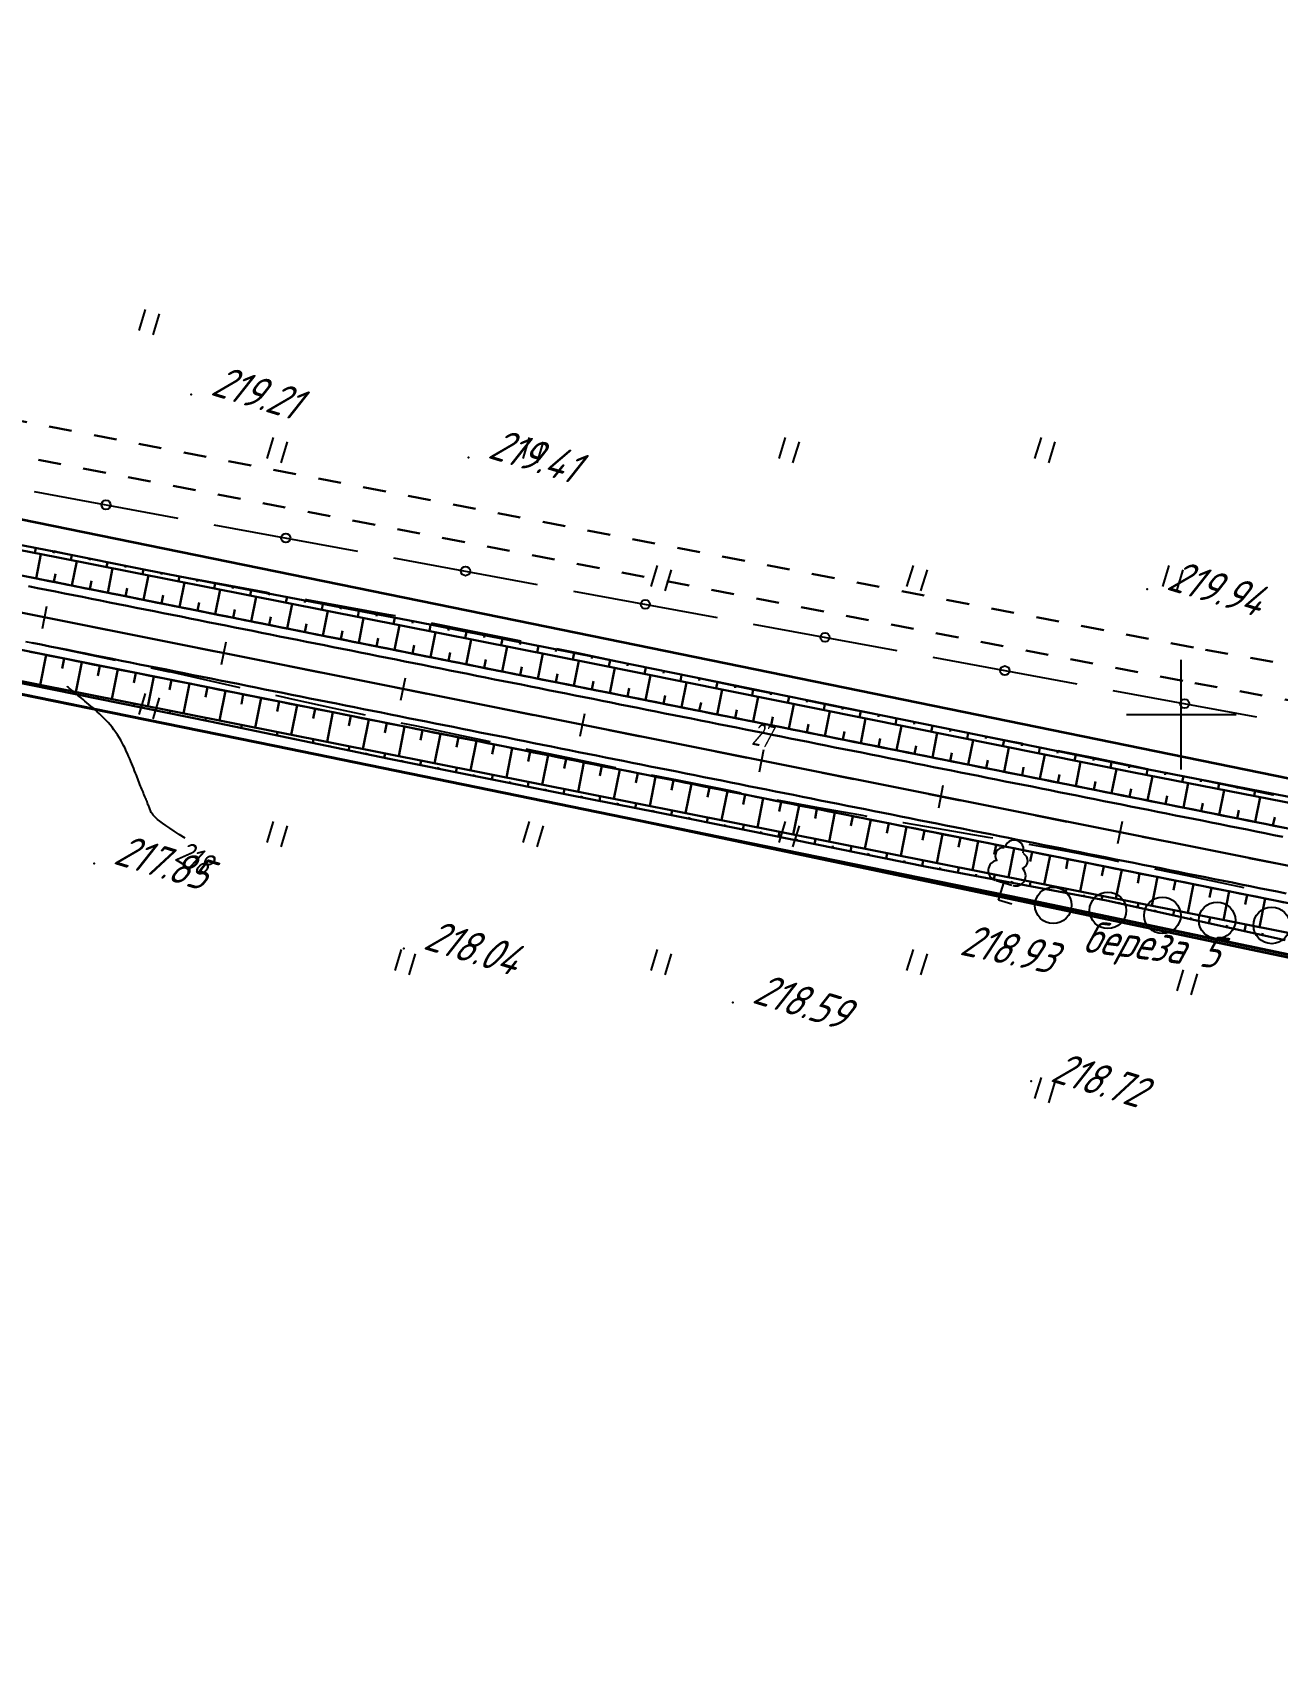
# Model space of a CAD drawing. Header units: millimetres. Extents: x -698 to 8131, y -704 to 4503.
# Drawn here: x 1780.3 to 1916.4, y 3355.9 to 3535.4 of the extents above; entities that cross this region are included whole.
import ezdxf

# ---------------------------------------------------------------- set-up
doc = ezdxf.new("R2010")
doc.units = ezdxf.units.MM
for name, pattern in [('CONTI', [0]), ('STRIHSMALL', [1, 0.5, -0.5]), ('STROT', [1.7, 0.5, -1.2])]:
    doc.linetypes.add(name, pattern=pattern)
for name, color, linetype, lineweight in [('10', 1, 'Continuous', 35), ('КОПИЯ_ОСЬ_13_ОТКОСЫ', 7, 'Continuous', 30), ('КОПИЯ_ОСЬ_ГРАНИЦЫ_ПОЛОС', 7, 'Continuous', 30), ('ОСЬ_ВЕРХ_ПОКРЫТИЯ_ГРАНИЦЫ_ПОЛОС', 7, 'Continuous', 30), ('ОСЬ_ВЕРХ_ПОКРЫТИЯ_ОСЬ', 1, 'Continuous', 30)]:
    doc.layers.add(name, color=color, linetype=linetype, lineweight=lineweight)
for name, color, linetype in [('_Ростелеком', 6, 'Continuous'), ('GOR_BDEFAULT', 212, 'CONTI'), ('NAD_MDEFAULT', 7, 'CONTI'), ('PI_OTDEFAULT', 172, 'CONTI'), ('PI_TTDEFAULT', 5, 'CONTI'), ('PLN_O', 7, 'CONTI'), ('SETKR', 2, 'CONTI'), ('SIT_LDEFAULT', 7, 'CONTI'), ('USLZNDEFAULT', 7, 'CONTI'), ('ZAPSKDEFAULT', 7, 'CONTI'), ('Изменение выноски', 3, 'Continuous'), ('ОСЬ_ВЕРХ_ПОКРЫТИЯ_ПИКЕТЫ', 1, 'Continuous'), ('разметка', 7, 'Continuous')]:
    doc.layers.add(name, color=color, linetype=linetype)
doc.styles.add('eskd', font='isocpeui.ttf', dxfattribs={"width": 1.2})
doc.styles.add('SHRFT', font='isocpeui.ttf', dxfattribs={"width": 3.5})
doc.styles.get("Standard").update_dxf_attribs({"font": 'isocpeui.ttf'})
doc.styles.add('STYLE1', font='isocpeui.ttf', dxfattribs={"width": 0.9})
doc.linetypes.add('кабель_связи_проект.', pattern='A,10,-1,["/",STYLE1,S=3,R=0,X=0,Y=-1.5],-4.1', length=15.1)

# ---------------------------------------------------------------- blocks, each defined once
blk = doc.blocks.new('BL_333')
at = {"color": 0}
for p, q in [((0, -6), (0, 6)), ((-6, 0), (6, 0))]:
    blk.add_line(p, q, dxfattribs=at)
blk = doc.blocks.new('BL_2011')
at = {"color": 0}
for p, q in [((0, 0), (0, 2.4)), ((1.6, 0), (1.6, 2.4))]:
    blk.add_line(p, q, dxfattribs=at)
blk = doc.blocks.new('BL_104')
at = {"color": 0}
for p, q in [((-0.9, 2), (0.9, 2)), ((0, 0), (0, 2)), ((1.5, 0), (0, 0))]:
    blk.add_line(p, q, dxfattribs=at)
for centre, radius, start, end in [((-0.94, 4.8), 0.88, 100, 235), ((0, 5.8), 1.04, 358, 185), ((0.94, 4.8), 0.88, 305, 80), ((-1, 3.1), 1.1, 115, 270), ((1, 3.1), 1.1, 270, 65)]:
    blk.add_arc(centre, radius, start, end, dxfattribs=at)

msp = doc.modelspace()

# ---------------------------------------------------------------- linework, layer by layer
at = {"layer": '10'}
for points in [[(1046.54, 3727.06), (1198.73, 3733.06), (1220.21, 3730.38), (1260.15, 3712.3), (1366.67, 3650.01), (1391.9, 3633.6), (1426.22, 3611.28), (1477.83, 3579.5), (1522.49, 3550.7), (1558.31, 3536.5), (1597.92, 3523.88), (1628.59, 3510.07), (1698.42, 3498.65), (1715.91, 3495.08), (1834.88, 3470.78), (1953.68, 3446.5), (2141.8, 3408.07), (2216.55, 3392.8)], [(2162.78, 3383.77), (2086.08, 3399.1), (2023.84, 3412.1), (1914.29, 3434.96), (1842.82, 3450.02), (1748.35, 3469.32), (1605.03, 3494.4), (1606.56, 3488.91), (1596.89, 3490.53), (1543.04, 3509.99), (1510.86, 3521.34), (1481.72, 3540.65), (1368.53, 3619.73), (1289.9, 3664.83), (1246.89, 3688.96), (1228.04, 3695.53), (1204.68, 3699.25), (843.89, 3696)]]:
    msp.add_lwpolyline(points, dxfattribs=at)
at = {"layer": '_Ростелеком', "linetype": 'кабель_связи_проект.', "lineweight": 40, "ltscale": 0.25}
msp.add_lwpolyline([(1139.32, 3707.38), (1173.44, 3705.05), (1210.37, 3699.1), (1228.09, 3695.88), (1247.2, 3689.26), (1259.61, 3683.86), (1298.75, 3664.91), (1337.61, 3641.34), (1379.14, 3613.35), (1432.54, 3577.08), (1497.38, 3534.92), (1507.86, 3528.1), (1522.68, 3520.44), (1549.01, 3508.8), (1605.06, 3494.77), (1669.26, 3483.8), (1746.71, 3469.61), (1806.75, 3457.39), (1856.92, 3447.11), (1888.77, 3440.62), (1918.48, 3434.38), (2018.59, 3413.69), (2116.88, 3393.62), (2299.36, 3355.85)], dxfattribs=at)
at = {"layer": 'GOR_BDEFAULT', "color": 212, "elevation": 218, "flags": 128}
msp.add_lwpolyline([(1796.97, 3447.29), (1796.32, 3447.7), (1795.76, 3448.07), (1795.27, 3448.4), (1794.85, 3448.69), (1794.49, 3448.94), (1794.2, 3449.16), (1793.95, 3449.36), (1793.75, 3449.53), (1793.6, 3449.68), (1793.47, 3449.81), (1793.38, 3449.93), (1793.31, 3450.04), (1793.25, 3450.13), (1793.21, 3450.23), (1793.17, 3450.32), (1793.13, 3450.42), (1793.09, 3450.51), (1793.05, 3450.61), (1793.01, 3450.72), (1792.97, 3450.82), (1792.93, 3450.93), (1792.88, 3451.04), (1792.83, 3451.15), (1792.79, 3451.27), (1792.74, 3451.39), (1792.69, 3451.52), (1792.63, 3451.65), (1792.58, 3451.78), (1792.52, 3451.92), (1792.47, 3452.06), (1792.41, 3452.2), (1792.35, 3452.36), (1792.29, 3452.51), (1792.22, 3452.67), (1792.16, 3452.84), (1792.09, 3453.01), (1792.02, 3453.19), (1791.94, 3453.38), (1791.87, 3453.57), (1791.79, 3453.78), (1791.7, 3453.99), (1791.62, 3454.21), (1791.53, 3454.43), (1791.43, 3454.67), (1791.33, 3454.91), (1791.23, 3455.17), (1791.13, 3455.43), (1791.02, 3455.7), (1790.9, 3455.98), (1790.78, 3456.26), (1790.65, 3456.55), (1790.52, 3456.84), (1790.38, 3457.14), (1790.23, 3457.43), (1790.08, 3457.72), (1789.91, 3458.02), (1789.74, 3458.31), (1789.56, 3458.6), (1789.37, 3458.88), (1789.17, 3459.16), (1788.96, 3459.43), (1788.75, 3459.69), (1788.52, 3459.95), (1788.29, 3460.2), (1788.06, 3460.45), (1787.82, 3460.69), (1787.58, 3460.91), (1787.35, 3461.14), (1787.11, 3461.35), (1786.88, 3461.56), (1786.65, 3461.75), (1786.42, 3461.94), (1786.21, 3462.12), (1786, 3462.29), (1785.8, 3462.46), (1785.61, 3462.61), (1785.44, 3462.75), (1785.27, 3462.89), (1785.12, 3463.02), (1784.98, 3463.14), (1784.84, 3463.25), (1784.72, 3463.35), (1784.61, 3463.45), (1784.5, 3463.54), (1784.41, 3463.62), (1784.32, 3463.69), (1784.24, 3463.76), (1784.17, 3463.82), (1784.1, 3463.87), (1784.05, 3463.92)], dxfattribs=at)
at = {"layer": 'PI_TTDEFAULT', "color": 5}
for p in [(1797.63, 3495.85, 219.21), (1827.97, 3488.94, 219.41), (1902.22, 3474.55, 219.94), (1787, 3444.55, 217.85), (1820.9, 3435.23, 218.04), (1856.88, 3429.34, 218.59), (1889.51, 3420.74, 218.72)]:
    msp.add_point(p, dxfattribs=at)
at = {"layer": 'PLN_O'}
for p, q in [((1780.43, 3485.22), (1796.16, 3482.32)), ((1800.1, 3481.59), (1815.83, 3478.69)), ((1819.76, 3477.97), (1835.49, 3475.07)), ((1839.43, 3474.34), (1855.16, 3471.44)), ((1859.1, 3470.72), (1874.83, 3467.82)), ((1878.77, 3467.09), (1894.5, 3464.19)), ((1898.44, 3463.47), (1914.17, 3460.57))]:
    msp.add_line(p, q, dxfattribs=at)
for centre in [(1788.3, 3483.77), (1807.97, 3480.14), (1827.63, 3476.52), (1847.3, 3472.89), (1866.97, 3469.27), (1886.64, 3465.64), (1906.31, 3462.02)]:
    msp.add_circle(centre, 0.5, dxfattribs=at)
at = {"layer": 'SIT_LDEFAULT', "color": 7}
for p, q in [((1783.06, 3478.6), (1782.64, 3478.69)), ((1788.16, 3477.55), (1783.06, 3478.61)), ((1792.45, 3476.69), (1788.16, 3477.55)), ((1797.17, 3475.79), (1796.37, 3475.94)), ((1801.54, 3474.97), (1797.17, 3475.78)), ((1805.91, 3474.18), (1801.54, 3474.97)), ((1806.2, 3474.12), (1805.91, 3474.17)), ((1810.29, 3473.39), (1810.14, 3473.42)), ((1814.66, 3472.59), (1810.29, 3473.39)), ((1819.03, 3471.78), (1814.66, 3472.59)), ((1819.97, 3471.61), (1819.03, 3471.79)), ((1828.25, 3469.96), (1823.9, 3470.84)), ((1833.71, 3468.84), (1828.25, 3469.95)), ((1779.5, 3468.83), (1781.01, 3468.51)), ((1781.01, 3468.51), (1786.02, 3467.46)), ((1786.02, 3467.46), (1789.29, 3466.77)), ((1839.99, 3467.53), (1837.62, 3468.03)), ((1846.3, 3466.21), (1839.99, 3467.53)), ((1793.2, 3465.94), (1795.23, 3465.51)), ((1795.23, 3465.52), (1799.74, 3464.53)), ((1847.4, 3465.98), (1846.3, 3466.21)), ((1799.74, 3464.52), (1802.96, 3463.8)), ((1852.51, 3464.91), (1851.32, 3465.16)), ((1858.34, 3463.69), (1852.51, 3464.9)), ((1861.11, 3463.12), (1858.34, 3463.69)), ((1806.86, 3462.94), (1808.74, 3462.52)), ((1808.74, 3462.52), (1813.24, 3461.53)), ((1868.27, 3461.68), (1865.04, 3462.33)), ((1813.24, 3461.53), (1816.64, 3460.79)), ((1873.1, 3460.71), (1868.27, 3461.68)), ((1874.83, 3460.37), (1873.1, 3460.71)), ((1820.55, 3459.94), (1822.26, 3459.58)), ((1822.26, 3459.58), (1827.2, 3458.54)), ((1827.2, 3458.54), (1830.34, 3457.88)), ((1882.77, 3458.79), (1878.76, 3459.59)), ((1887.51, 3457.86), (1882.77, 3458.79)), ((1834.25, 3457.07), (1838.81, 3456.13)), ((1888.57, 3457.65), (1887.51, 3457.86)), ((1896.57, 3456.04), (1892.49, 3456.86)), ((1838.81, 3456.13), (1844.04, 3455.05)), ((1900.94, 3455.15), (1896.57, 3456.04)), ((1902.29, 3454.87), (1900.94, 3455.15)), ((1847.96, 3454.25), (1850.98, 3453.64)), ((1850.98, 3453.64), (1856.62, 3452.51)), ((1909.73, 3453.33), (1906.21, 3454.06)), ((1914.11, 3452.41), (1909.73, 3453.33)), ((1856.62, 3452.51), (1857.77, 3452.28)), ((1861.69, 3451.51), (1866.2, 3450.67)), ((1916, 3452.01), (1914.11, 3452.4)), ((1866.2, 3450.67), (1870.86, 3449.84)), ((1870.86, 3449.84), (1871.53, 3449.72)), ((1875.47, 3449.03), (1875.53, 3449.02)), ((1875.53, 3449.02), (1880.18, 3448.23)), ((1880.18, 3448.23), (1884.78, 3447.43)), ((1884.78, 3447.43), (1885.33, 3447.33)), ((1889.27, 3446.64), (1893.67, 3445.83)), ((1893.67, 3445.83), (1897.98, 3445)), ((1897.98, 3445), (1899.09, 3444.77)), ((1903.01, 3443.96), (1906.58, 3443.21)), ((1906.58, 3443.21), (1910.88, 3442.3)), ((1910.88, 3442.3), (1912.8, 3441.91))]:
    msp.add_line(p, q, dxfattribs=at)
for centre in [(1891.93, 3439.96), (1897.91, 3439.41), (1903.88, 3438.86), (1909.86, 3438.31), (1915.83, 3437.76)]:
    msp.add_circle(centre, 2, dxfattribs=at)
at = {"layer": 'Изменение выноски', "color": 6, "linetype": 'STRIHSMALL', "lineweight": 30, "ltscale": 5}
for points in [[(556.33, 3860.56), (604.92, 3817.02), (628.18, 3799.3), (686.1, 3761.1), (720.91, 3742.41), (750.29, 3732.58), (769.13, 3728.28), (789.49, 3727.11), (889.15, 3726.4), (1065.26, 3728.59), (1211.22, 3732.1), (1235.19, 3728.31), (1268.03, 3716.59), (1413.95, 3630.28), (1512.48, 3559.58), (1541.19, 3544.01), (1583.74, 3530.32), (1643.33, 3517.86), (1703.53, 3507.5), (1908.59, 3467.92), (1956.68, 3459.18)], [(555.17, 3856.91), (603.76, 3813.37), (627.02, 3795.65), (684.94, 3757.46), (719.75, 3738.77), (749.12, 3728.93), (767.97, 3724.63), (788.33, 3723.46), (887.99, 3722.75), (1064.1, 3724.94), (1210.06, 3728.46), (1234.03, 3724.67), (1266.87, 3712.94), (1412.79, 3626.64), (1511.32, 3555.93), (1540.03, 3540.36), (1582.58, 3526.67), (1642.17, 3514.21), (1702.36, 3503.85), (1907.42, 3464.27), (1955.51, 3455.53)]]:
    msp.add_lwpolyline(points, dxfattribs=at)
at = {"layer": 'КОПИЯ_ОСЬ_13_ОТКОСЫ'}
for points in [[(1645.77, 3502.67), (2240.93, 3383.77)], [(1665.22, 3501.56), (1684.81, 3497.51), (1704.45, 3493.73), (1724.11, 3490.03), (1763.37, 3482.36), (1773.19, 3480.48), (1783.01, 3478.58), (1792.82, 3476.64), (1802.63, 3474.74), (1822.27, 3470.96), (1841.9, 3467.11), (1900.69, 3455.14), (1920.32, 3451.31), (1959.61, 3443.77), (1979.27, 3440.11), (1998.89, 3436.23), (2018.46, 3432.07), (2038.1, 3428.29), (2057.76, 3424.63), (2096.84, 3416.06), (2116.42, 3411.98), (2136.01, 3407.98), (2155.67, 3404.27)], [(1665.16, 3501.23), (1684.76, 3497.23), (1704.37, 3493.34), (1782.9, 3478.05), (1841.75, 3466.38), (1900.57, 3454.52), (1920.2, 3450.71), (1939.83, 3446.87), (2077.13, 3419.47), (2096.73, 3415.53), (2116.32, 3411.47), (2135.93, 3407.55), (2155.59, 3403.88)], [(1665.16, 3501.23), (1684.76, 3497.23), (1704.37, 3493.34), (1782.9, 3478.05), (1841.75, 3466.38), (1900.57, 3454.52), (1920.2, 3450.71), (1939.83, 3446.87), (2077.13, 3419.47), (2096.73, 3415.53), (2116.32, 3411.47), (2135.93, 3407.55), (2155.59, 3403.88)], [(1633.9, 3496.89), (2231.89, 3377.42)], [(1662.4, 3487.44), (1682.06, 3483.76), (1701.64, 3479.66), (1721.2, 3475.47), (1731.03, 3473.62), (1740.85, 3471.74), (1760.49, 3467.94), (1770.3, 3466.01), (1780.1, 3464.04), (1799.7, 3460.06), (1819.28, 3455.97), (1838.89, 3452.04), (1848.7, 3450.11), (1858.51, 3448.14), (1878.11, 3444.17), (1897.77, 3440.49), (1917.29, 3436.13)], [(1662.44, 3487.62), (1682.08, 3483.86), (1701.71, 3479.99), (1780.14, 3464.25), (1917.46, 3436.98), (1937.09, 3433.12), (2074.37, 3405.67), (2093.99, 3401.79), (2103.81, 3399.91), (2113.63, 3398.01), (2133.26, 3394.18), (2152.91, 3390.47)], [(1780.63, 3479.04), (1780.53, 3478.51)], [(1780.65, 3475.72), (1781.18, 3478.38)], [(1782.59, 3478.66), (1782.56, 3478.48)], [(1784.55, 3478.27), (1784.45, 3477.74)], [(1782.61, 3475.33), (1782.79, 3476.22)], [(1784.57, 3474.94), (1785.1, 3477.61)], [(1786.52, 3477.88), (1786.48, 3477.7)], [(1788.48, 3477.49), (1788.37, 3476.96)], [(1788.49, 3474.16), (1789.03, 3476.83)], [(1790.44, 3477.11), (1790.41, 3476.93)], [(1792.4, 3476.72), (1792.3, 3476.19)], [(1794.37, 3476.34), (1794.33, 3476.16)], [(1786.53, 3474.55), (1786.71, 3475.44)], [(1790.45, 3473.76), (1790.63, 3474.66)], [(1792.42, 3473.37), (1792.95, 3476.06)], [(1796.33, 3475.96), (1796.22, 3475.41)], [(1796.34, 3472.59), (1796.88, 3475.28)], [(1798.29, 3475.58), (1798.26, 3475.39)], [(1800.26, 3475.2), (1800.15, 3474.63)], [(1800.26, 3471.8), (1800.8, 3474.5)], [(1802.22, 3474.82), (1802.18, 3474.63)], [(1804.18, 3474.44), (1804.07, 3473.85)], [(1794.38, 3472.98), (1794.56, 3473.87)], [(1798.3, 3472.2), (1798.48, 3473.09)], [(1804.18, 3471.02), (1804.72, 3473.72)], [(1806.15, 3474.06), (1806.11, 3473.87)], [(1808.11, 3473.69), (1807.99, 3473.07)], [(1808.11, 3470.24), (1808.65, 3472.94)], [(1810.08, 3473.31), (1810.04, 3473.1)], [(1812.04, 3472.93), (1811.92, 3472.3)], [(1802.22, 3471.41), (1802.4, 3472.31)], [(1806.14, 3470.63), (1806.32, 3471.53)], [(1812.03, 3469.45), (1812.57, 3472.17)], [(1814, 3472.55), (1813.96, 3472.34)], [(1815.97, 3472.18), (1815.84, 3471.52)], [(1815.95, 3468.67), (1816.49, 3471.39)], [(1817.93, 3471.8), (1817.89, 3471.58)], [(1819.9, 3471.42), (1819.77, 3470.74)], [(1821.86, 3471.04), (1821.82, 3470.82)], [(1810.07, 3469.85), (1810.25, 3470.75)], [(1813.99, 3469.06), (1814.17, 3469.97)], [(1817.91, 3468.28), (1818.09, 3469.18)], [(1819.87, 3467.89), (1820.42, 3470.61)], [(1823.82, 3470.66), (1823.69, 3469.96)], [(1823.8, 3467.1), (1824.34, 3469.83)], [(1825.79, 3470.27), (1825.74, 3470.04)], [(1827.75, 3469.89), (1827.61, 3469.18)], [(1827.72, 3466.32), (1828.26, 3469.05)], [(1829.71, 3469.5), (1829.66, 3469.27)], [(1831.67, 3469.12), (1831.53, 3468.41)], [(1781.75, 3467.35), (1781.09, 3464.06)], [(1821.83, 3467.49), (1822.02, 3468.4)], [(1825.76, 3466.71), (1825.94, 3467.62)], [(1831.64, 3465.54), (1832.19, 3468.28)], [(1833.64, 3468.73), (1833.59, 3468.49)], [(1835.6, 3468.34), (1835.46, 3467.63)], [(1835.56, 3464.75), (1836.11, 3467.5)], [(1837.56, 3467.96), (1837.51, 3467.72)], [(1839.52, 3467.57), (1839.38, 3466.85)], [(1783.71, 3466.96), (1783.49, 3465.86)], [(1785.67, 3466.57), (1785.01, 3463.28)], [(1787.63, 3466.17), (1787.41, 3465.08)], [(1789.59, 3465.78), (1788.94, 3462.5)], [(1829.68, 3465.93), (1829.86, 3466.84)], [(1833.6, 3465.14), (1833.78, 3466.06)], [(1839.49, 3463.97), (1840.04, 3466.72)], [(1841.48, 3467.19), (1841.44, 3466.95)], [(1843.45, 3466.79), (1843.3, 3466.07)], [(1843.41, 3463.18), (1843.96, 3465.94)], [(1845.4, 3466.39), (1845.36, 3466.15)], [(1847.36, 3465.99), (1847.22, 3465.28)], [(1849.32, 3465.59), (1849.28, 3465.36)], [(1781.53, 3463.75), (1781.54, 3463.82)], [(1791.56, 3465.39), (1791.34, 3464.3)], [(1793.52, 3465), (1792.86, 3461.72)], [(1795.48, 3464.61), (1795.26, 3463.52)], [(1797.44, 3464.22), (1796.79, 3460.94)], [(1799.4, 3463.82), (1799.18, 3462.73)], [(1837.52, 3464.36), (1837.71, 3465.28)], [(1841.45, 3463.58), (1841.63, 3464.49)], [(1845.37, 3462.79), (1845.55, 3463.71)], [(1847.33, 3462.4), (1847.88, 3465.14)], [(1851.28, 3465.19), (1851.14, 3464.49)], [(1851.25, 3461.62), (1851.8, 3464.35)], [(1853.24, 3464.8), (1853.2, 3464.56)], [(1855.2, 3464.4), (1855.06, 3463.7)], [(1857.16, 3464), (1857.12, 3463.76)], [(1783.49, 3463.35), (1783.54, 3463.57)], [(1785.45, 3462.95), (1785.47, 3463.03)], [(1787.41, 3462.55), (1787.46, 3462.79)], [(1789.37, 3462.16), (1789.39, 3462.24)], [(1791.33, 3461.76), (1791.38, 3462.02)], [(1801.36, 3463.43), (1800.71, 3460.16)], [(1803.32, 3463.04), (1803.11, 3461.95)], [(1805.28, 3462.65), (1804.63, 3459.39)], [(1807.24, 3462.26), (1807.03, 3461.17)], [(1809.21, 3461.86), (1808.56, 3458.61)], [(1849.29, 3462.01), (1849.47, 3462.92)], [(1853.21, 3461.23), (1853.4, 3462.14)], [(1855.18, 3460.83), (1855.72, 3463.56)], [(1859.12, 3463.6), (1858.98, 3462.9)], [(1859.1, 3460.05), (1859.64, 3462.77)], [(1861.08, 3463.2), (1861.04, 3462.97)], [(1863.04, 3462.8), (1862.9, 3462.11)], [(1863.02, 3459.27), (1863.56, 3461.98)], [(1865, 3462.4), (1864.96, 3462.17)], [(1866.96, 3462), (1866.82, 3461.32)], [(1793.29, 3461.36), (1793.31, 3461.45)], [(1795.25, 3460.96), (1795.31, 3461.24)], [(1797.21, 3460.57), (1797.23, 3460.66)], [(1799.17, 3460.17), (1799.23, 3460.46)], [(1811.17, 3461.47), (1810.95, 3460.39)], [(1813.13, 3461.08), (1812.48, 3457.83)], [(1815.09, 3460.69), (1814.87, 3459.6)], [(1817.05, 3460.3), (1816.4, 3457.05)], [(1857.14, 3460.44), (1857.32, 3461.35)], [(1861.06, 3459.66), (1861.24, 3460.57)], [(1866.94, 3458.48), (1867.48, 3461.19)], [(1868.92, 3461.6), (1868.88, 3461.38)], [(1870.88, 3461.21), (1870.75, 3460.53)], [(1870.87, 3457.7), (1871.4, 3460.4)], [(1872.84, 3460.81), (1872.8, 3460.58)], [(1874.8, 3460.41), (1874.67, 3459.74)], [(1801.13, 3459.76), (1801.15, 3459.86)], [(1803.09, 3459.35), (1803.16, 3459.68)], [(1805.04, 3458.94), (1805.07, 3459.05)], [(1807, 3458.53), (1807.08, 3458.9)], [(1808.96, 3458.12), (1808.99, 3458.25)], [(1819.01, 3459.91), (1818.8, 3458.82)], [(1820.97, 3459.51), (1820.33, 3456.27)], [(1822.93, 3459.12), (1822.72, 3458.04)], [(1824.9, 3458.73), (1824.25, 3455.49)], [(1826.86, 3458.34), (1826.64, 3457.26)], [(1864.98, 3458.87), (1865.16, 3459.78)], [(1868.9, 3458.09), (1869.08, 3458.99)], [(1874.79, 3456.92), (1875.33, 3459.61)], [(1876.76, 3460.01), (1876.72, 3459.79)], [(1878.72, 3459.61), (1878.59, 3458.95)], [(1878.71, 3456.13), (1879.25, 3458.82)], [(1880.68, 3459.21), (1880.64, 3458.99)], [(1882.64, 3458.81), (1882.51, 3458.16)], [(1884.6, 3458.41), (1884.56, 3458.2)], [(1810.92, 3457.72), (1811, 3458.12)], [(1812.88, 3457.31), (1812.9, 3457.44)], [(1814.83, 3456.9), (1814.93, 3457.34)], [(1816.79, 3456.49), (1816.82, 3456.64)], [(1818.75, 3456.08), (1818.85, 3456.56)], [(1828.82, 3457.95), (1828.17, 3454.71)], [(1830.78, 3457.55), (1830.56, 3456.48)], [(1832.74, 3457.16), (1832.1, 3453.93)], [(1834.7, 3456.77), (1834.49, 3455.69)], [(1872.83, 3457.31), (1873.01, 3458.21)], [(1876.75, 3456.52), (1876.93, 3457.42)], [(1880.67, 3455.74), (1880.85, 3456.64)], [(1882.63, 3455.35), (1883.17, 3458.03)], [(1886.56, 3458.01), (1886.43, 3457.37)], [(1886.56, 3454.57), (1887.09, 3457.23)], [(1888.52, 3457.62), (1888.48, 3457.4)], [(1890.48, 3457.22), (1890.35, 3456.58)], [(1890.48, 3453.78), (1891.01, 3456.44)], [(1892.44, 3456.82), (1892.4, 3456.6)], [(1894.4, 3456.42), (1894.27, 3455.79)], [(1820.71, 3455.68), (1820.74, 3455.84)], [(1822.67, 3455.29), (1822.77, 3455.78)], [(1824.63, 3454.89), (1824.66, 3455.06)], [(1826.59, 3454.5), (1826.69, 3455.01)], [(1836.66, 3456.38), (1836.02, 3453.15)], [(1838.63, 3455.99), (1838.41, 3454.91)], [(1840.59, 3455.6), (1839.94, 3452.37)], [(1842.55, 3455.2), (1842.33, 3454.13)], [(1844.51, 3454.81), (1843.87, 3451.6)], [(1884.59, 3454.96), (1884.77, 3455.85)], [(1888.52, 3454.17), (1888.69, 3455.06)], [(1894.4, 3453), (1894.93, 3455.65)], [(1896.36, 3456.02), (1896.32, 3455.81)], [(1898.32, 3455.62), (1898.19, 3454.99)], [(1898.32, 3452.21), (1898.85, 3454.86)], [(1900.28, 3455.22), (1900.24, 3455.01)], [(1902.24, 3454.84), (1902.12, 3454.21)], [(1828.55, 3454.11), (1828.59, 3454.28)], [(1830.51, 3453.71), (1830.62, 3454.23)], [(1832.47, 3453.32), (1832.51, 3453.49)], [(1834.44, 3452.93), (1834.54, 3453.45)], [(1846.47, 3454.42), (1846.26, 3453.35)], [(1848.43, 3454.03), (1847.79, 3450.82)], [(1850.39, 3453.64), (1850.18, 3452.57)], [(1852.35, 3453.24), (1851.71, 3450.04)], [(1854.32, 3452.85), (1854.1, 3451.78)], [(1892.44, 3453.39), (1892.62, 3454.28)], [(1896.36, 3452.61), (1896.54, 3453.49)], [(1902.25, 3451.43), (1902.78, 3454.09)], [(1904.21, 3454.45), (1904.16, 3454.25)], [(1906.17, 3454.07), (1906.05, 3453.45)], [(1906.17, 3450.65), (1906.7, 3453.33)], [(1908.13, 3453.69), (1908.09, 3453.48)], [(1910.09, 3453.31), (1909.97, 3452.69)], [(1912.06, 3452.92), (1912.02, 3452.72)], [(1836.4, 3452.54), (1836.43, 3452.71)], [(1838.36, 3452.14), (1838.46, 3452.67)], [(1840.32, 3451.76), (1840.35, 3451.93)], [(1842.28, 3451.37), (1842.38, 3451.89)], [(1844.25, 3450.99), (1844.28, 3451.16)], [(1846.21, 3450.6), (1846.31, 3451.11)], [(1856.28, 3452.46), (1855.64, 3449.26)], [(1858.24, 3452.07), (1858.02, 3451)], [(1860.2, 3451.68), (1859.56, 3448.48)], [(1862.16, 3451.29), (1861.95, 3450.22)], [(1900.28, 3451.82), (1900.46, 3452.7)], [(1904.21, 3451.04), (1904.38, 3451.92)], [(1908.13, 3450.26), (1908.31, 3451.15)], [(1910.09, 3449.86), (1910.63, 3452.57)], [(1914.02, 3452.54), (1913.9, 3451.93)], [(1914.01, 3449.08), (1914.56, 3451.8)], [(1915.98, 3452.16), (1915.94, 3451.96)], [(1848.17, 3450.21), (1848.2, 3450.38)], [(1850.13, 3449.82), (1850.23, 3450.33)], [(1852.09, 3449.43), (1852.13, 3449.6)], [(1854.05, 3449.04), (1854.16, 3449.55)], [(1864.12, 3450.89), (1863.48, 3447.7)], [(1866.08, 3450.5), (1865.87, 3449.44)], [(1868.04, 3450.11), (1867.41, 3446.92)], [(1870.01, 3449.72), (1869.79, 3448.66)], [(1871.97, 3449.33), (1871.33, 3446.14)], [(1912.05, 3449.47), (1912.23, 3450.37)], [(1915.97, 3448.69), (1916.16, 3449.6)], [(1856.01, 3448.64), (1856.05, 3448.81)], [(1857.97, 3448.25), (1858.08, 3448.77)], [(1859.93, 3447.85), (1859.97, 3448.02)], [(1861.89, 3447.45), (1862, 3447.99)], [(1873.93, 3448.93), (1873.72, 3447.87)], [(1875.89, 3448.54), (1875.25, 3445.36)], [(1877.85, 3448.15), (1877.64, 3447.09)], [(1879.81, 3447.76), (1879.18, 3444.58)], [(1863.85, 3447.05), (1863.89, 3447.24)], [(1865.81, 3446.66), (1865.93, 3447.21)], [(1867.78, 3446.26), (1867.81, 3446.45)], [(1869.74, 3445.86), (1869.85, 3446.44)], [(1871.7, 3445.47), (1871.73, 3445.66)], [(1873.66, 3445.07), (1873.77, 3445.66)], [(1881.77, 3447.37), (1881.56, 3446.31)], [(1883.73, 3446.98), (1883.1, 3443.81)], [(1885.69, 3446.58), (1885.48, 3445.53)], [(1887.66, 3446.19), (1887.02, 3443.03)], [(1889.62, 3445.8), (1889.41, 3444.75)], [(1875.62, 3444.67), (1875.66, 3444.87)], [(1877.58, 3444.27), (1877.7, 3444.88)], [(1879.54, 3443.9), (1879.58, 3444.1)], [(1881.51, 3443.53), (1881.61, 3444.1)], [(1891.58, 3445.41), (1890.95, 3442.25)], [(1893.54, 3445.02), (1893.33, 3443.96)], [(1895.5, 3444.62), (1894.87, 3441.47)], [(1897.46, 3444.23), (1897.25, 3443.18)], [(1883.47, 3443.16), (1883.51, 3443.35)], [(1885.44, 3442.79), (1885.54, 3443.32)], [(1887.4, 3442.43), (1887.44, 3442.6)], [(1889.37, 3442.06), (1889.46, 3442.54)], [(1899.42, 3443.84), (1898.79, 3440.69)], [(1901.38, 3443.45), (1901.17, 3442.4)], [(1903.35, 3443.06), (1902.72, 3439.91)], [(1905.31, 3442.67), (1905.1, 3441.62)], [(1907.27, 3442.27), (1906.64, 3439.13)], [(1891.34, 3441.69), (1891.37, 3441.85)], [(1893.3, 3441.32), (1893.38, 3441.76)], [(1895.27, 3440.95), (1895.29, 3441.1)], [(1897.23, 3440.59), (1897.31, 3440.98)], [(1899.19, 3440.17), (1899.22, 3440.3)], [(1909.23, 3441.88), (1909.02, 3440.83)], [(1911.19, 3441.49), (1910.56, 3438.35)], [(1913.15, 3441.1), (1912.94, 3440.05)], [(1915.11, 3440.71), (1914.49, 3437.57)], [(1901.14, 3439.73), (1901.25, 3440.2)], [(1903.09, 3439.3), (1903.13, 3439.45)], [(1905.04, 3438.86), (1905.17, 3439.42)], [(1907, 3438.43), (1907.04, 3438.61)], [(1908.95, 3437.99), (1909.09, 3438.64)], [(1910.9, 3437.56), (1910.95, 3437.77)], [(1912.85, 3437.12), (1913.02, 3437.86)], [(1914.8, 3436.68), (1914.86, 3436.93)]]:
    msp.add_lwpolyline(points, dxfattribs=at)
at = {"layer": 'КОПИЯ_ОСЬ_ГРАНИЦЫ_ПОЛОС'}
for points in [[(1780.04, 3475.84), (1781.02, 3475.65), (1782, 3475.45), (1782.98, 3475.26), (1783.96, 3475.06), (1784.94, 3474.87), (1785.92, 3474.67), (1786.9, 3474.47), (1787.88, 3474.28), (1788.86, 3474.08), (1789.84, 3473.89), (1790.82, 3473.69), (1791.8, 3473.5), (1792.78, 3473.3), (1793.76, 3473.1), (1794.74, 3472.91), (1795.72, 3472.71), (1796.7, 3472.52), (1797.68, 3472.32), (1798.66, 3472.12), (1799.64, 3471.93), (1800.62, 3471.73), (1801.6, 3471.54), (1802.58, 3471.34), (1803.56, 3471.15), (1804.54, 3470.95), (1805.52, 3470.75), (1806.5, 3470.56), (1807.48, 3470.36), (1808.46, 3470.17), (1809.44, 3469.97), (1810.42, 3469.77), (1811.4, 3469.58), (1812.38, 3469.38), (1813.36, 3469.19), (1814.34, 3468.99), (1815.32, 3468.8), (1816.3, 3468.6), (1817.28, 3468.4), (1818.26, 3468.21), (1819.24, 3468.01), (1820.22, 3467.82), (1821.2, 3467.62), (1822.18, 3467.43), (1823.16, 3467.23), (1824.14, 3467.03), (1825.12, 3466.84), (1826.1, 3466.64), (1827.08, 3466.45), (1828.07, 3466.25), (1829.05, 3466.05), (1830.03, 3465.86), (1831.01, 3465.66), (1831.99, 3465.47), (1832.97, 3465.27), (1833.95, 3465.08), (1834.93, 3464.88), (1835.91, 3464.68), (1836.89, 3464.49), (1837.87, 3464.29), (1838.85, 3464.1), (1839.83, 3463.9), (1840.81, 3463.71), (1841.79, 3463.51), (1842.77, 3463.31), (1843.75, 3463.12), (1844.73, 3462.92), (1845.71, 3462.73), (1846.69, 3462.53), (1847.67, 3462.33), (1848.65, 3462.14), (1849.63, 3461.94), (1850.61, 3461.75), (1851.59, 3461.55), (1852.57, 3461.36), (1853.55, 3461.16), (1854.53, 3460.96), (1855.51, 3460.77), (1856.49, 3460.57), (1857.47, 3460.38), (1858.45, 3460.18), (1859.43, 3459.99), (1860.41, 3459.79), (1861.39, 3459.59), (1862.37, 3459.4), (1863.35, 3459.2), (1864.33, 3459.01), (1865.31, 3458.81), (1866.29, 3458.61), (1867.27, 3458.42), (1868.25, 3458.22), (1869.23, 3458.03), (1870.21, 3457.83), (1871.19, 3457.64), (1872.17, 3457.44), (1873.15, 3457.24), (1874.13, 3457.05), (1875.11, 3456.85), (1876.09, 3456.66), (1877.07, 3456.46), (1878.05, 3456.27), (1879.03, 3456.07), (1880.01, 3455.87), (1880.99, 3455.68), (1881.97, 3455.48), (1882.95, 3455.29), (1883.93, 3455.09), (1884.91, 3454.89), (1885.89, 3454.7), (1886.87, 3454.5), (1887.85, 3454.31), (1888.83, 3454.11), (1889.81, 3453.92), (1890.79, 3453.72), (1891.77, 3453.52), (1892.75, 3453.33), (1893.73, 3453.13), (1894.71, 3452.94), (1895.69, 3452.74), (1896.67, 3452.55), (1897.65, 3452.35), (1898.63, 3452.15), (1899.61, 3451.96), (1900.59, 3451.76), (1901.57, 3451.57), (1902.55, 3451.37), (1903.53, 3451.17), (1904.51, 3450.98), (1905.49, 3450.78), (1906.47, 3450.59), (1907.45, 3450.39), (1908.43, 3450.2), (1909.41, 3450), (1910.39, 3449.8), (1911.37, 3449.61), (1912.35, 3449.41), (1913.33, 3449.22), (1914.31, 3449.02), (1915.29, 3448.83), (1916.27, 3448.63), (1917.25, 3448.43)], [(1780.01, 3467.69), (1780.99, 3467.5), (1781.97, 3467.3), (1782.95, 3467.1), (1783.93, 3466.91), (1784.91, 3466.71), (1785.89, 3466.52), (1786.87, 3466.32), (1787.85, 3466.13), (1788.83, 3465.93), (1789.81, 3465.73), (1790.79, 3465.54), (1791.77, 3465.34), (1792.75, 3465.15), (1793.73, 3464.95), (1794.71, 3464.76), (1795.69, 3464.56), (1796.67, 3464.36), (1797.65, 3464.17), (1798.63, 3463.97), (1799.61, 3463.78), (1800.59, 3463.58), (1801.57, 3463.38), (1802.55, 3463.19), (1803.53, 3462.99), (1804.51, 3462.8), (1805.49, 3462.6), (1806.47, 3462.41), (1807.45, 3462.21), (1808.43, 3462.01), (1809.41, 3461.82), (1810.39, 3461.62), (1811.37, 3461.43), (1812.35, 3461.23), (1813.33, 3461.04), (1814.31, 3460.84), (1815.29, 3460.64), (1816.27, 3460.45), (1817.25, 3460.25), (1818.23, 3460.06), (1819.21, 3459.86), (1820.19, 3459.67), (1821.17, 3459.47), (1822.15, 3459.27), (1823.13, 3459.08), (1824.11, 3458.88), (1825.09, 3458.69), (1826.07, 3458.49), (1827.05, 3458.29), (1828.03, 3458.1), (1829.01, 3457.9), (1829.99, 3457.71), (1830.97, 3457.51), (1831.95, 3457.32), (1832.93, 3457.12), (1833.91, 3456.92), (1834.89, 3456.73), (1835.87, 3456.53), (1836.85, 3456.34), (1837.83, 3456.14), (1838.81, 3455.95), (1839.79, 3455.75), (1840.77, 3455.55), (1841.75, 3455.36), (1842.73, 3455.16), (1843.71, 3454.97), (1844.69, 3454.77), (1845.67, 3454.58), (1846.65, 3454.38), (1847.63, 3454.18), (1848.61, 3453.99), (1849.59, 3453.79), (1850.57, 3453.6), (1851.55, 3453.4), (1852.53, 3453.2), (1853.51, 3453.01), (1854.49, 3452.81), (1855.47, 3452.62), (1856.45, 3452.42), (1857.43, 3452.23), (1858.41, 3452.03), (1859.39, 3451.83), (1860.37, 3451.64), (1861.35, 3451.44), (1862.33, 3451.25), (1863.31, 3451.05), (1864.29, 3450.86), (1865.27, 3450.66), (1866.25, 3450.46), (1867.23, 3450.27), (1868.21, 3450.07), (1869.19, 3449.88), (1870.17, 3449.68), (1871.15, 3449.49), (1872.13, 3449.29), (1873.11, 3449.09), (1874.09, 3448.9), (1875.07, 3448.7), (1876.05, 3448.51), (1877.03, 3448.31), (1878.01, 3448.11), (1878.99, 3447.92), (1879.97, 3447.72), (1880.95, 3447.53), (1881.93, 3447.33), (1882.91, 3447.14), (1883.89, 3446.94), (1884.87, 3446.74), (1885.85, 3446.55), (1886.83, 3446.35), (1887.81, 3446.16), (1888.79, 3445.96), (1889.77, 3445.77), (1890.75, 3445.57), (1891.73, 3445.37), (1892.71, 3445.18), (1893.69, 3444.98), (1894.67, 3444.79), (1895.65, 3444.59), (1896.63, 3444.4), (1897.61, 3444.2), (1898.59, 3444), (1899.57, 3443.81), (1900.55, 3443.61), (1901.53, 3443.42), (1902.51, 3443.22), (1903.49, 3443.03), (1904.47, 3442.83), (1905.45, 3442.63), (1906.43, 3442.44), (1907.41, 3442.24), (1908.39, 3442.05), (1909.37, 3441.85), (1910.35, 3441.65), (1911.33, 3441.46), (1912.31, 3441.26), (1913.29, 3441.07), (1914.27, 3440.87), (1915.25, 3440.68), (1916.23, 3440.48), (1917.21, 3440.28)]]:
    msp.add_lwpolyline(points, dxfattribs=at)
at = {"layer": 'ОСЬ_ВЕРХ_ПОКРЫТИЯ_ГРАНИЦЫ_ПОЛОС', "linetype": 'Continuous'}
for points in [[(1917.06, 3447.45), (1916.08, 3447.65), (1915.1, 3447.84), (1914.12, 3448.04), (1913.14, 3448.24), (1912.16, 3448.43), (1911.18, 3448.63), (1910.2, 3448.82), (1909.22, 3449.02), (1908.24, 3449.22), (1907.26, 3449.41), (1906.28, 3449.61), (1905.3, 3449.8), (1904.32, 3450), (1903.34, 3450.19), (1902.36, 3450.39), (1901.38, 3450.59), (1900.4, 3450.78), (1899.42, 3450.98), (1898.44, 3451.17), (1897.46, 3451.37), (1896.48, 3451.56), (1895.5, 3451.76), (1894.52, 3451.96), (1893.54, 3452.15), (1892.56, 3452.35), (1891.58, 3452.54), (1890.6, 3452.74), (1889.62, 3452.94), (1888.64, 3453.13), (1887.66, 3453.33), (1886.68, 3453.52), (1885.7, 3453.72), (1884.72, 3453.91), (1883.74, 3454.11), (1882.76, 3454.31), (1881.78, 3454.5), (1880.8, 3454.7), (1879.82, 3454.89), (1878.83, 3455.09), (1877.85, 3455.28), (1876.87, 3455.48), (1875.89, 3455.68), (1874.91, 3455.87), (1873.93, 3456.07), (1872.95, 3456.26), (1871.97, 3456.46), (1870.99, 3456.66), (1870.01, 3456.85), (1869.03, 3457.05), (1868.05, 3457.24), (1867.07, 3457.44), (1866.09, 3457.63), (1865.11, 3457.83), (1864.13, 3458.03), (1863.15, 3458.22), (1862.17, 3458.42), (1861.19, 3458.61), (1860.21, 3458.81), (1859.23, 3459), (1858.25, 3459.2), (1857.27, 3459.4), (1856.29, 3459.59), (1855.31, 3459.79), (1854.33, 3459.98), (1853.35, 3460.18), (1852.37, 3460.38), (1851.39, 3460.57), (1850.41, 3460.77), (1849.43, 3460.96), (1848.45, 3461.16), (1847.47, 3461.35), (1846.49, 3461.55), (1845.51, 3461.75), (1844.53, 3461.94), (1843.55, 3462.14), (1842.57, 3462.33), (1841.59, 3462.53), (1840.61, 3462.72), (1839.63, 3462.92), (1838.65, 3463.12), (1837.67, 3463.31), (1836.69, 3463.51), (1835.71, 3463.7), (1834.73, 3463.9), (1833.75, 3464.1), (1832.77, 3464.29), (1831.79, 3464.49), (1830.81, 3464.68), (1829.83, 3464.88), (1828.85, 3465.07), (1827.87, 3465.27), (1826.89, 3465.47), (1825.91, 3465.66), (1824.93, 3465.86), (1823.95, 3466.05), (1822.97, 3466.25), (1821.99, 3466.44), (1821.01, 3466.64), (1820.03, 3466.84), (1819.05, 3467.03), (1818.07, 3467.23), (1817.09, 3467.42), (1816.11, 3467.62), (1815.13, 3467.82), (1814.15, 3468.01), (1813.17, 3468.21), (1812.19, 3468.4), (1811.21, 3468.6), (1810.23, 3468.79), (1809.25, 3468.99), (1808.27, 3469.19), (1807.29, 3469.38), (1806.31, 3469.58), (1805.33, 3469.77), (1804.35, 3469.97), (1803.37, 3470.16), (1802.39, 3470.36), (1801.41, 3470.56), (1800.43, 3470.75), (1799.45, 3470.95), (1798.47, 3471.14), (1797.49, 3471.34), (1796.51, 3471.54), (1795.53, 3471.73), (1794.55, 3471.93), (1793.57, 3472.12), (1792.59, 3472.32), (1791.61, 3472.51), (1790.63, 3472.71), (1789.65, 3472.91), (1788.67, 3473.1), (1787.69, 3473.3), (1786.71, 3473.49), (1785.72, 3473.69), (1784.74, 3473.88), (1783.76, 3474.08), (1782.78, 3474.28), (1781.8, 3474.47), (1780.82, 3474.67), (1779.84, 3474.86)], [(1779.95, 3475.86), (1780.93, 3475.67), (1781.9, 3475.47), (1782.88, 3475.28), (1783.86, 3475.08), (1784.84, 3474.89), (1785.82, 3474.69), (1786.8, 3474.49), (1787.78, 3474.3), (1788.76, 3474.1), (1789.74, 3473.91), (1790.72, 3473.71), (1791.7, 3473.52), (1792.68, 3473.32), (1793.66, 3473.12), (1794.64, 3472.93), (1795.62, 3472.73), (1796.6, 3472.54), (1797.58, 3472.34), (1798.55, 3472.15), (1799.53, 3471.95), (1800.51, 3471.75), (1801.49, 3471.56), (1802.47, 3471.36), (1803.45, 3471.17), (1804.43, 3470.97), (1805.41, 3470.78), (1806.39, 3470.58), (1807.37, 3470.39), (1808.35, 3470.19), (1809.33, 3469.99), (1810.31, 3469.8), (1811.29, 3469.6), (1812.27, 3469.41), (1813.25, 3469.21), (1814.23, 3469.02), (1815.2, 3468.82), (1816.18, 3468.62), (1817.16, 3468.43), (1818.14, 3468.23), (1819.12, 3468.04), (1820.1, 3467.84), (1821.08, 3467.65), (1822.06, 3467.45), (1823.04, 3467.25), (1824.02, 3467.06), (1825, 3466.86), (1825.98, 3466.67), (1826.96, 3466.47), (1827.94, 3466.28), (1828.92, 3466.08), (1829.9, 3465.88), (1830.88, 3465.69), (1831.85, 3465.49), (1832.83, 3465.3), (1833.81, 3465.1), (1834.79, 3464.91), (1835.77, 3464.71), (1836.75, 3464.52), (1837.73, 3464.32), (1838.71, 3464.12), (1839.69, 3463.93), (1840.67, 3463.73), (1841.65, 3463.54), (1842.63, 3463.34), (1843.61, 3463.15), (1844.59, 3462.95), (1845.57, 3462.75), (1846.55, 3462.56), (1847.53, 3462.36), (1848.51, 3462.17), (1849.48, 3461.97), (1850.46, 3461.78), (1851.44, 3461.58), (1852.42, 3461.38), (1853.4, 3461.19), (1854.38, 3460.99), (1855.36, 3460.8), (1856.34, 3460.6), (1857.32, 3460.41), (1858.3, 3460.21), (1859.28, 3460.02), (1860.26, 3459.82), (1861.24, 3459.62), (1862.22, 3459.43), (1863.2, 3459.23), (1864.18, 3459.04), (1865.16, 3458.84), (1866.13, 3458.65), (1867.11, 3458.45), (1868.09, 3458.25), (1869.07, 3458.06), (1870.05, 3457.86), (1871.03, 3457.67), (1872.01, 3457.47), (1872.99, 3457.28), (1873.97, 3457.08), (1874.95, 3456.88), (1875.93, 3456.69), (1876.91, 3456.49), (1877.89, 3456.3), (1878.87, 3456.1), (1879.85, 3455.91), (1880.83, 3455.71), (1881.81, 3455.52), (1882.78, 3455.32), (1883.76, 3455.12), (1884.74, 3454.93), (1885.72, 3454.73), (1886.7, 3454.54), (1887.68, 3454.34), (1888.66, 3454.15), (1889.64, 3453.95), (1890.62, 3453.75), (1891.6, 3453.56), (1892.58, 3453.36), (1893.56, 3453.17), (1894.54, 3452.97), (1895.52, 3452.78), (1896.5, 3452.58), (1897.48, 3452.38), (1898.46, 3452.19), (1899.43, 3451.99), (1900.41, 3451.8), (1901.39, 3451.6), (1902.37, 3451.41), (1903.35, 3451.21), (1904.33, 3451.02), (1905.31, 3450.82), (1906.29, 3450.62), (1907.27, 3450.43), (1908.25, 3450.23), (1909.23, 3450.04), (1910.21, 3449.84), (1911.19, 3449.65), (1912.17, 3449.45), (1913.15, 3449.25), (1914.13, 3449.06), (1915.11, 3448.86), (1916.08, 3448.67), (1917.06, 3448.47)]]:
    msp.add_lwpolyline(points, dxfattribs=at)
at = {"layer": 'ОСЬ_ВЕРХ_ПОКРЫТИЯ_ГРАНИЦЫ_ПОЛОС', "linetype": 'Continuous', "lineweight": 30}
for points in [[(1917.21, 3440.28), (1916.23, 3440.48), (1915.25, 3440.68), (1914.27, 3440.87), (1913.29, 3441.07), (1912.31, 3441.26), (1911.33, 3441.46), (1910.35, 3441.65), (1909.37, 3441.85), (1908.39, 3442.05), (1907.41, 3442.24), (1906.43, 3442.44), (1905.45, 3442.63), (1904.47, 3442.83), (1903.49, 3443.03), (1902.51, 3443.22), (1901.53, 3443.42), (1900.55, 3443.61), (1899.57, 3443.81), (1898.59, 3444), (1897.61, 3444.2), (1896.63, 3444.4), (1895.65, 3444.59), (1894.67, 3444.79), (1893.69, 3444.98), (1892.71, 3445.18), (1891.73, 3445.37), (1890.75, 3445.57), (1889.77, 3445.77), (1888.79, 3445.96), (1887.81, 3446.16), (1886.83, 3446.35), (1885.85, 3446.55), (1884.87, 3446.74), (1883.89, 3446.94), (1882.91, 3447.14), (1881.93, 3447.33), (1880.95, 3447.53), (1879.97, 3447.72), (1878.99, 3447.92), (1878.01, 3448.11), (1877.03, 3448.31), (1876.05, 3448.51), (1875.07, 3448.7), (1874.09, 3448.9), (1873.11, 3449.09), (1872.13, 3449.29), (1871.15, 3449.49), (1870.17, 3449.68), (1869.19, 3449.88), (1868.21, 3450.07), (1867.23, 3450.27), (1866.25, 3450.46), (1865.27, 3450.66), (1864.29, 3450.86), (1863.31, 3451.05), (1862.33, 3451.25), (1861.35, 3451.44), (1860.37, 3451.64), (1859.39, 3451.83), (1858.41, 3452.03), (1857.43, 3452.23), (1856.45, 3452.42), (1855.47, 3452.62), (1854.49, 3452.81), (1853.51, 3453.01), (1852.53, 3453.2), (1851.55, 3453.4), (1850.57, 3453.6), (1849.59, 3453.79), (1848.61, 3453.99), (1847.63, 3454.18), (1846.65, 3454.38), (1845.67, 3454.58), (1844.69, 3454.77), (1843.71, 3454.97), (1842.73, 3455.16), (1841.75, 3455.36), (1840.77, 3455.55), (1839.79, 3455.75), (1838.81, 3455.95), (1837.83, 3456.14), (1836.85, 3456.34), (1835.87, 3456.53), (1834.89, 3456.73), (1833.91, 3456.92), (1832.93, 3457.12), (1831.95, 3457.32), (1830.97, 3457.51), (1829.99, 3457.71), (1829.01, 3457.9), (1828.03, 3458.1), (1827.05, 3458.29), (1826.07, 3458.49), (1825.09, 3458.69), (1824.11, 3458.88), (1823.13, 3459.08), (1822.15, 3459.27), (1821.17, 3459.47), (1820.19, 3459.67), (1819.21, 3459.86), (1818.23, 3460.06), (1817.25, 3460.25), (1816.27, 3460.45), (1815.29, 3460.64), (1814.31, 3460.84), (1813.33, 3461.04), (1812.35, 3461.23), (1811.37, 3461.43), (1810.39, 3461.62), (1809.41, 3461.82), (1808.43, 3462.01), (1807.45, 3462.21), (1806.47, 3462.41), (1805.49, 3462.6), (1804.51, 3462.8), (1803.53, 3462.99), (1802.55, 3463.19), (1801.57, 3463.38), (1800.59, 3463.58), (1799.61, 3463.78), (1798.63, 3463.97), (1797.65, 3464.17), (1796.67, 3464.36), (1795.69, 3464.56), (1794.71, 3464.76), (1793.73, 3464.95), (1792.75, 3465.15), (1791.77, 3465.34), (1790.79, 3465.54), (1789.81, 3465.73), (1788.83, 3465.93), (1787.85, 3466.13), (1786.87, 3466.32), (1785.89, 3466.52), (1784.91, 3466.71), (1783.93, 3466.91), (1782.95, 3467.1), (1781.97, 3467.3), (1780.99, 3467.5), (1780.01, 3467.69)], [(1917.41, 3441.26), (1916.43, 3441.46), (1915.45, 3441.66), (1914.47, 3441.85), (1913.49, 3442.05), (1912.51, 3442.24), (1911.53, 3442.44), (1910.55, 3442.64), (1909.57, 3442.83), (1908.59, 3443.03), (1907.61, 3443.22), (1906.63, 3443.42), (1905.65, 3443.61), (1904.67, 3443.81), (1903.69, 3444.01), (1902.71, 3444.2), (1901.73, 3444.4), (1900.75, 3444.59), (1899.77, 3444.79), (1898.79, 3444.98), (1897.81, 3445.18), (1896.83, 3445.38), (1895.85, 3445.57), (1894.87, 3445.77), (1893.89, 3445.96), (1892.91, 3446.16), (1891.93, 3446.35), (1890.95, 3446.55), (1889.97, 3446.75), (1888.99, 3446.94), (1888.01, 3447.14), (1887.03, 3447.33), (1886.05, 3447.53), (1885.07, 3447.73), (1884.09, 3447.92), (1883.11, 3448.12), (1882.13, 3448.31), (1881.15, 3448.51), (1880.17, 3448.7), (1879.19, 3448.9), (1878.21, 3449.1), (1877.23, 3449.29), (1876.25, 3449.49), (1875.27, 3449.68), (1874.29, 3449.88), (1873.31, 3450.07), (1872.33, 3450.27), (1871.35, 3450.47), (1870.37, 3450.66), (1869.39, 3450.86), (1868.41, 3451.05), (1867.43, 3451.25), (1866.45, 3451.44), (1865.47, 3451.64), (1864.49, 3451.84), (1863.51, 3452.03), (1862.53, 3452.23), (1861.55, 3452.42), (1860.57, 3452.62), (1859.59, 3452.82), (1858.61, 3453.01), (1857.63, 3453.21), (1856.65, 3453.4), (1855.67, 3453.6), (1854.69, 3453.79), (1853.71, 3453.99), (1852.73, 3454.19), (1851.75, 3454.38), (1850.77, 3454.58), (1849.79, 3454.77), (1848.81, 3454.97), (1847.83, 3455.16), (1846.85, 3455.36), (1845.87, 3455.56), (1844.89, 3455.75), (1843.91, 3455.95), (1842.93, 3456.14), (1841.95, 3456.34), (1840.97, 3456.53), (1839.99, 3456.73), (1839.01, 3456.93), (1838.03, 3457.12), (1837.05, 3457.32), (1836.07, 3457.51), (1835.09, 3457.71), (1834.11, 3457.91), (1833.13, 3458.1), (1832.15, 3458.3), (1831.17, 3458.49), (1830.19, 3458.69), (1829.21, 3458.88), (1828.23, 3459.08), (1827.25, 3459.28), (1826.27, 3459.47), (1825.29, 3459.67), (1824.31, 3459.86), (1823.33, 3460.06), (1822.35, 3460.25), (1821.37, 3460.45), (1820.39, 3460.65), (1819.41, 3460.84), (1818.43, 3461.04), (1817.45, 3461.23), (1816.47, 3461.43), (1815.49, 3461.62), (1814.51, 3461.82), (1813.53, 3462.02), (1812.55, 3462.21), (1811.57, 3462.41), (1810.59, 3462.6), (1809.61, 3462.8), (1808.63, 3463), (1807.65, 3463.19), (1806.67, 3463.39), (1805.69, 3463.58), (1804.71, 3463.78), (1803.73, 3463.97), (1802.75, 3464.17), (1801.77, 3464.37), (1800.79, 3464.56), (1799.81, 3464.76), (1798.83, 3464.95), (1797.85, 3465.15), (1796.87, 3465.34), (1795.89, 3465.54), (1794.91, 3465.74), (1793.93, 3465.93), (1792.95, 3466.13), (1791.97, 3466.32), (1790.99, 3466.52), (1790.01, 3466.71), (1789.03, 3466.91), (1788.05, 3467.11), (1787.07, 3467.3), (1786.09, 3467.5), (1785.11, 3467.69), (1784.13, 3467.89), (1783.15, 3468.09), (1782.17, 3468.28), (1781.19, 3468.48), (1780.21, 3468.67)]]:
    msp.add_lwpolyline(points, dxfattribs=at)
at = {"layer": 'ОСЬ_ВЕРХ_ПОКРЫТИЯ_ОСЬ'}
msp.add_lwpolyline([(1644.98, 3498.75), (2232.56, 3381.37)], dxfattribs=at)
at = {"layer": 'ОСЬ_ВЕРХ_ПОКРЫТИЯ_ПИКЕТЫ'}
for p, q in [((1781.34, 3470.23), (1781.83, 3472.68)), ((1800.95, 3466.31), (1801.44, 3468.77)), ((1820.56, 3462.4), (1821.05, 3464.85)), ((1840.18, 3458.48), (1840.67, 3460.93)), ((1859.79, 3454.56), (1860.28, 3457.01)), ((1859.79, 3454.56), (1860.28, 3457.01)), ((1879.4, 3450.64), (1879.89, 3453.09)), ((1899.01, 3446.72), (1899.5, 3449.18))]:
    msp.add_line(p, q, dxfattribs=at)
at = {"layer": 'разметка', "linetype": 'STROT', "lineweight": 30, "ltscale": 7}
msp.add_lwpolyline([(466.86, 3921.65), (466.86, 3921.65, 0.010848), (512.36, 3874.57, 0.026039), (590.28, 3805.55, 0.004471), (613.92, 3787.09, 0.012597), (642.43, 3765.7, 0.122053), (777.24, 3714.2, 0.036279), (867.13, 3712.22), (1097.51, 3718.68, -0.037498), (1187.39, 3716.7, -0.079736), (1278.74, 3690.32, -0.037499), (1355.84, 3644.07), (1454.92, 3577.7, 0.037498), (1532.02, 3531.45, 0.023279), (1557.8, 3520.74, 0.037464), (1644.98, 3498.75), (2134.5, 3400.96), (2134.5, 3400.96)], format="xyb", dxfattribs=at)

# ---------------------------------------------------------------- block references
at = {"layer": 'SETKR', "color": 82}
msp.add_blockref('BL_333', (1905.93, 3460.83), dxfattribs=at)
at = {"layer": 'USLZNDEFAULT', "color": 7, "rotation": 342.9999999999999}
msp.add_blockref('BL_104', (1885.96, 3440.51), dxfattribs=at)
at = {"layer": 'ZAPSKDEFAULT', "color": 7, "rotation": 342.9999999999999}
for p in [(1791.93, 3502.83), (1805.93, 3488.83), (1833.93, 3488.83), (1861.93, 3488.83), (1889.93, 3488.83), (1847.93, 3474.83), (1875.93, 3474.83), (1903.93, 3474.83), (1791.93, 3460.83), (1805.93, 3446.83), (1833.93, 3446.83), (1861.93, 3446.83), (1819.93, 3432.83), (1847.93, 3432.83), (1875.93, 3432.83), (1905.49, 3430.62), (1889.93, 3418.83)]:
    msp.add_blockref('BL_2011', p, dxfattribs=at)

# ---------------------------------------------------------------- texts
at = {"layer": 'GOR_BDEFAULT', "color": 212, "style": 'SHRFT', "width": 0.75}
msp.add_text('218', height=2.625, rotation=329.1314, dxfattribs=at).set_placement((1795.68, 3444.96, 218))
at = {"layer": 'NAD_MDEFAULT', "color": 7, "style": 'eskd', "oblique": 10, "width": 0.8}
msp.add_text(' береза 5', height=3.5, rotation=352.9152, dxfattribs=at).set_placement((1893.26, 3435.1))
at = {"layer": 'PI_OTDEFAULT', "color": 172, "style": 'eskd', "oblique": 10, "width": 0.8}
for s, rotation, p in [('219.21', 343, (1799.63, 3495.84)), ('219.41', 343, (1829.96, 3488.94)), ('219.94', 343, (1904.21, 3474.55)), ('217.85', 343, (1788.99, 3444.55)), ('218.04', 343, (1822.9, 3435.23)), ('218.93', 348, (1881.59, 3434.59, 219)), ('218.59', 343, (1858.88, 3429.34)), ('218.72', 343, (1891.5, 3420.74))]:
    msp.add_text(s, height=3.5, rotation=rotation, dxfattribs=at).set_placement(p)
at = {"layer": 'ОСЬ_ВЕРХ_ПОКРЫТИЯ_ПИКЕТЫ', "width": 0.6}
msp.add_text('27', height=2.5, rotation=348.703, dxfattribs=at).set_placement((1858.86, 3457.55))

doc.saveas('drawing.dxf')
